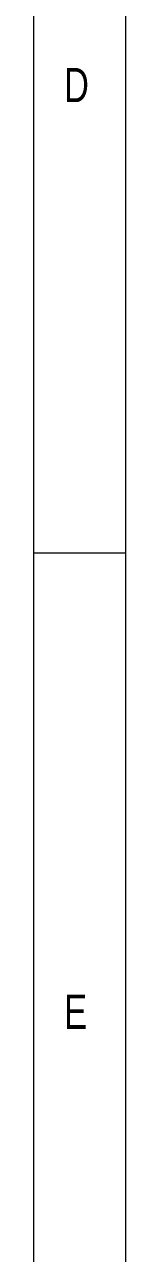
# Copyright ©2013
# Model space of a CAD drawing. Header units: inches. Extents: x 0.2 to 16.3, y 0.2 to 11.5.
# Drawn here: x 0.197 to 0.394, y 2.39 to 5 of the extents above; entities that cross this region are included whole.
import ezdxf

# ---------------------------------------------------------------- set-up
doc = ezdxf.new("R2010")
doc.units = ezdxf.units.IN
doc.header["$MEASUREMENT"] = 0
doc.styles.add('SLDTEXTSTYLE2', font='TXT', dxfattribs={"width": 0.75})

msp = doc.modelspace()

# ---------------------------------------------------------------- linework, layer by layer
at = {"color": 7, "linetype": 'Continuous', "lineweight": 18}
for p, q in [((0.1969, 11.4961), (0.1969, 0.1969)), ((0.3937, 11.2992), (0.3937, 0.3937)), ((0.1969, 3.878), (0.3937, 3.878))]:
    msp.add_line(p, q, dxfattribs=at)

# ---------------------------------------------------------------- texts
at = {"color": 7, "linetype": 'Continuous', "lineweight": 0, "char_height": 0.0729, "attachment_point": 1, "style": 'SLDTEXTSTYLE2'}
for s, insert in [('D', (0.2625, 4.9082)), ('E', (0.2625, 2.9397))]:
    msp.add_mtext(s, dxfattribs=dict(at, insert=insert))

doc.saveas('drawing.dxf')
